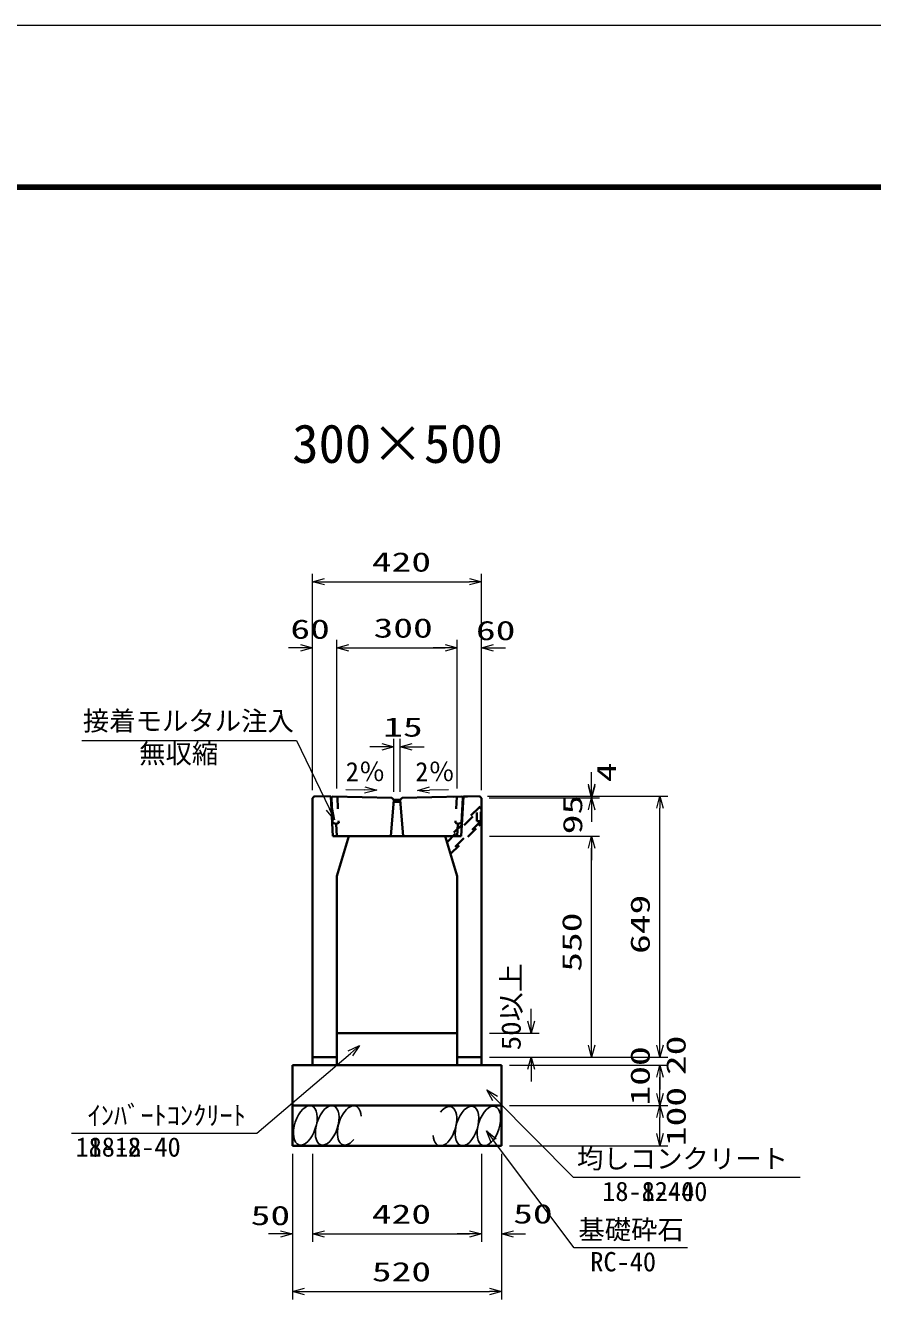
# Model space of a CAD drawing. Units: millimetres on the paper. Extents: x 20 to 1011, y 20 to 614.
# Drawn here: x 260.8 to 366.2, y 455.7 to 614.1 of the extents above; entities that cross this region are included whole.
import ezdxf
from ezdxf.enums import TextEntityAlignment as Align

# ---------------------------------------------------------------- set-up
doc = ezdxf.new("R2010")
doc.units = ezdxf.units.MM
doc.linetypes.add('USER1', pattern=[3, 1.5, -1.5])
for name, color, linetype, lineweight in [('D-STR-DIM（寸法）', 7, 'Continuous', 13), ('D-STR-HTXT(均しCON-旗)', 7, 'Continuous', 13), ('D-STR-HTXT(基礎砕石-旗)', 7, 'Continuous', 13), ('D-STR-HTXT（旗上げ）', 7, 'Continuous', 13), ('D-STR-STRF(グリ)', 7, 'Continuous', 25), ('D-STR（構造物）', 1, 'Continuous', 35), ('D-TTL-LINE（区切線）', 7, 'Continuous', 35), ('D-TTL（外枠）', 2, 'Continuous', 140)]:
    doc.layers.add(name, color=color, linetype=linetype, lineweight=lineweight)
doc.layers.add('D-STR-TXT(文字)', color=7, linetype='Continuous')
doc.styles.add('ＭＳ ゴシック', font='')
doc.styles.get('ＭＳ ゴシック').set_extended_font_data('MS Gothic')

# ---------------------------------------------------------------- blocks, each defined once
blk = doc.blocks.new('_Open30@@SfigorgFlag@@4')
at = {"color": 7, "linetype": 'Continuous', "lineweight": 13}
for p, q in [((-1, 0.2679), (0, 0)), ((0, 0), (-1, -0.2679)), ((0, 0), (-1, 0))]:
    blk.add_line(p, q, dxfattribs=at)

msp = doc.modelspace()

# ---------------------------------------------------------------- linework, layer by layer
at = {"layer": 'D-STR-DIM（寸法）'}
for p, q in [((296.561, 537.743), (296.561, 545.952)), ((296.561, 537.743), (296.561, 545.952)), ((298.061, 544.952), (316.061, 544.952)), ((298.061, 544.952), (316.061, 544.952)), ((317.561, 537.743), (317.561, 545.952)), ((317.561, 537.743), (317.561, 545.952)), ((296.561, 519.04), (296.561, 537.743)), ((296.561, 519.04), (296.561, 537.743)), ((299.561, 519.231), (299.561, 537.743)), ((299.561, 519.231), (299.561, 537.743)), ((299.561, 519.231), (299.561, 537.743)), ((299.561, 519.231), (299.561, 537.743)), ((314.561, 519.231), (314.561, 537.743)), ((314.561, 519.231), (314.561, 537.743)), ((314.561, 519.231), (314.561, 537.743)), ((314.561, 519.231), (314.561, 537.743)), ((317.561, 519.04), (317.561, 537.743)), ((317.561, 519.04), (317.561, 537.743)), ((295.061, 536.743), (293.561, 536.743)), ((295.061, 536.743), (293.561, 536.743)), ((301.061, 536.743), (302.561, 536.743)), ((301.061, 536.743), (313.061, 536.743)), ((301.061, 536.743), (302.561, 536.743)), ((301.061, 536.743), (313.061, 536.743)), ((313.061, 536.743), (311.561, 536.743)), ((313.061, 536.743), (311.561, 536.743)), ((319.061, 536.743), (320.561, 536.743)), ((319.061, 536.743), (320.561, 536.743)), ((305.167, 524.431), (303.667, 524.431)), ((305.167, 524.431), (303.667, 524.431)), ((306.667, 518.837), (306.667, 525.431)), ((306.667, 518.837), (306.667, 525.431)), ((307.458, 518.821), (307.458, 525.431)), ((307.458, 518.821), (307.458, 525.431)), ((308.958, 524.431), (310.458, 524.431)), ((308.958, 524.431), (310.458, 524.431)), ((331.266, 519.785), (331.266, 521.285)), ((331.266, 519.785), (331.266, 521.285)), ((331.266, 519.593), (331.266, 521.093)), ((331.266, 519.593), (331.266, 521.093)), ((300.675, 519.114), (303.036, 519.067)), ((300.675, 519.114), (303.036, 519.067)), ((313.475, 519.096), (311.113, 519.049)), ((313.475, 519.096), (311.113, 519.049)), ((318.311, 518.285), (332.266, 518.285)), ((318.311, 518.285), (332.266, 518.285)), ((318.507, 518.093), (332.266, 518.093)), ((318.507, 518.093), (332.266, 518.093)), ((318.507, 518.093), (332.266, 518.093)), ((318.507, 518.093), (332.266, 518.093)), ((319.311, 518.285), (340.764, 518.285)), ((331.266, 516.593), (331.266, 515.093)), ((331.266, 516.593), (331.266, 515.093)), ((339.764, 487.338), (339.764, 516.785)), ((318.561, 513.338), (332.266, 513.338)), ((318.561, 513.338), (332.266, 513.338)), ((318.561, 513.338), (332.266, 513.338)), ((331.266, 511.838), (331.266, 510.338)), ((331.266, 487.338), (331.266, 511.838)), ((331.266, 511.838), (331.266, 510.338)), ((323.75, 490.338), (323.75, 491.838)), ((323.75, 490.338), (323.75, 491.838)), ((318.561, 488.838), (324.75, 488.838)), ((318.561, 488.838), (324.75, 488.838)), ((339.764, 487.338), (339.764, 488.838)), ((339.764, 487.338), (339.764, 488.838)), ((318.561, 485.838), (340.764, 485.838)), ((318.561, 485.838), (340.764, 485.838)), ((318.561, 485.838), (324.75, 485.838)), ((318.561, 485.838), (340.764, 485.838)), ((318.561, 485.838), (332.266, 485.838)), ((318.561, 485.838), (324.75, 485.838)), ((321.061, 484.838), (340.764, 484.838)), ((321.061, 484.838), (340.764, 484.838)), ((321.061, 484.838), (340.764, 484.838)), ((321.061, 484.838), (340.764, 484.838)), ((323.75, 484.338), (323.75, 482.838)), ((323.75, 484.338), (323.75, 482.838)), ((339.764, 481.338), (339.764, 483.338)), ((339.764, 483.338), (339.764, 481.838)), ((339.764, 481.338), (339.764, 483.338)), ((339.764, 483.338), (339.764, 481.838)), ((321.061, 479.838), (340.764, 479.838)), ((321.061, 479.838), (340.764, 479.838)), ((321.061, 479.838), (340.764, 479.838)), ((321.061, 479.838), (340.764, 479.838)), ((339.764, 476.338), (339.764, 478.338)), ((339.764, 476.338), (339.764, 478.338)), ((294.061, 473.838), (294.061, 462.871)), ((294.061, 473.838), (294.061, 462.871)), ((296.561, 473.838), (296.561, 462.871)), ((296.561, 473.838), (296.561, 462.871)), ((317.561, 473.838), (317.561, 462.871)), ((317.561, 473.838), (317.561, 462.871)), ((320.061, 473.838), (320.061, 462.871)), ((320.061, 473.838), (320.061, 462.871)), ((321.061, 474.838), (340.764, 474.838)), ((321.061, 474.838), (340.764, 474.838)), ((294.061, 472.838), (294.061, 455.714)), ((294.061, 472.838), (294.061, 455.714)), ((296.561, 472.838), (296.561, 462.871)), ((296.561, 472.838), (296.561, 462.871)), ((317.561, 472.838), (317.561, 462.871)), ((317.561, 472.838), (317.561, 462.871)), ((320.061, 472.838), (320.061, 455.714)), ((320.061, 472.838), (320.061, 455.714)), ((292.561, 463.871), (291.061, 463.871)), ((292.561, 463.871), (291.061, 463.871)), ((298.061, 463.871), (316.061, 463.871)), ((298.061, 463.871), (299.561, 463.871)), ((298.061, 463.871), (316.061, 463.871)), ((298.061, 463.871), (299.561, 463.871)), ((316.061, 463.871), (314.561, 463.871)), ((316.061, 463.871), (314.561, 463.871)), ((321.561, 463.871), (323.061, 463.871)), ((321.561, 463.871), (323.061, 463.871)), ((295.561, 456.714), (318.561, 456.714)), ((295.561, 456.714), (318.561, 456.714))]:
    msp.add_line(p, q, dxfattribs=at)
at = {"layer": 'D-STR-HTXT(均しCON-旗)'}
for p, q in [((289.603, 476.408), (301.26, 486.318)), ((289.603, 476.408), (301.26, 486.318)), ((329.001, 470.891), (319.278, 480.707)), ((329.001, 470.891), (319.278, 480.707)), ((266.568, 476.408), (289.603, 476.408)), ((266.568, 476.408), (289.603, 476.408)), ((357.209, 470.891), (329.001, 470.891)), ((357.209, 470.891), (329.001, 470.891))]:
    msp.add_line(p, q, dxfattribs=at)
at = {"layer": 'D-STR-HTXT(基礎砕石-旗)'}
for p, q in [((329.079, 462.141), (319.075, 475.467)), ((329.079, 462.141), (319.075, 475.467)), ((343.183, 462.141), (329.079, 462.141)), ((343.183, 462.141), (329.079, 462.141))]:
    msp.add_line(p, q, dxfattribs=at)
at = {"layer": 'D-STR-HTXT（旗上げ）'}
for p, q in [((267.837, 525.227), (294.558, 525.227)), ((294.558, 525.227), (298.652, 516.717))]:
    msp.add_line(p, q, dxfattribs=at)
at = {"layer": 'D-STR-STRF(グリ)'}
for centre, major_axis in [((295.656, 477.362), (0.79, 2.421)), ((295.656, 477.362), (0.79, 2.421)), ((298.377, 477.362), (0.79, 2.421)), ((298.377, 477.362), (0.79, 2.421)), ((318.486, 477.302), (-0.771, -2.427)), ((318.486, 477.302), (-0.771, -2.427)), ((315.765, 477.281), (-0.771, -2.427)), ((315.765, 477.281), (-0.771, -2.427))]:
    msp.add_ellipse(centre, major_axis=major_axis, ratio=0.5139, dxfattribs=at)
for centre, major_axis in [((301.118, 477.362), (0.79, 2.421)), ((301.118, 477.362), (0.79, 2.421)), ((313.025, 477.259), (-0.771, -2.427)), ((313.025, 477.259), (-0.771, -2.427))]:
    msp.add_ellipse(centre, major_axis=major_axis, ratio=0.5139, start_param=5.3575563, end_param=10.3750652, dxfattribs=at)
at = {"layer": 'D-STR（構造物）'}
for p, q in [((296.561, 518.04), (296.811, 518.285)), ((296.561, 518.04), (296.811, 518.285)), ((296.561, 495.838), (296.561, 518.04)), ((296.561, 485.838), (296.561, 518.04)), ((296.811, 518.285), (298.811, 518.245)), ((296.811, 518.285), (298.811, 518.245)), ((298.811, 518.245), (299.061, 513.338)), ((298.811, 518.245), (299.061, 513.338)), ((299.054, 514.959), (298.894, 518.083)), ((299.054, 514.959), (298.894, 518.083)), ((299.047, 518.241), (306.436, 518.093)), ((299.047, 518.241), (306.436, 518.093)), ((306.436, 518.093), (306.666, 517.838)), ((306.436, 518.093), (306.666, 517.838)), ((307.456, 517.838), (307.686, 518.093)), ((307.456, 517.838), (307.686, 518.093)), ((307.686, 518.093), (315.075, 518.241)), ((307.686, 518.093), (315.075, 518.241)), ((314.061, 518.22), (315.811, 518.256)), ((314.061, 518.22), (315.811, 518.256)), ((315.311, 518.245), (315.061, 513.338)), ((315.311, 518.245), (315.061, 513.338)), ((315.228, 518.083), (315.074, 514.961)), ((315.228, 518.083), (315.145, 516.46)), ((317.311, 518.285), (315.311, 518.245)), ((317.311, 518.285), (315.311, 518.245)), ((317.561, 518.04), (317.311, 518.285)), ((317.561, 518.04), (317.311, 518.285)), ((317.561, 495.838), (317.561, 518.04)), ((317.561, 485.838), (317.561, 518.04)), ((306.666, 517.838), (306.311, 513.338)), ((306.666, 517.838), (306.311, 513.338)), ((306.733, 517.588), (306.666, 517.838)), ((306.666, 517.838), (307.456, 517.838)), ((306.733, 517.588), (306.666, 517.838)), ((306.666, 517.838), (307.456, 517.838)), ((307.389, 517.588), (306.733, 517.588)), ((307.389, 517.588), (306.733, 517.588)), ((307.456, 517.838), (307.389, 517.588)), ((307.456, 517.838), (307.389, 517.588)), ((307.811, 513.338), (307.456, 517.838)), ((307.811, 513.338), (307.456, 517.838)), ((299.506, 514.838), (299.054, 514.959)), ((299.586, 513.338), (299.51, 514.838)), ((314.613, 514.838), (314.536, 513.338)), ((314.617, 514.838), (315.074, 514.961)), ((299.061, 513.338), (301.061, 513.338)), ((301.061, 513.338), (299.561, 508.338)), ((301.061, 513.338), (299.561, 508.338)), ((314.536, 513.338), (299.586, 513.338)), ((313.061, 513.338), (314.561, 508.338)), ((313.061, 513.338), (314.561, 508.338)), ((315.061, 513.338), (313.061, 513.338)), ((299.561, 508.338), (299.561, 485.838)), ((299.561, 508.338), (299.561, 485.838)), ((314.561, 508.338), (314.561, 485.838)), ((314.561, 498.338), (314.561, 485.838)), ((299.561, 488.838), (314.561, 488.838)), ((299.561, 488.838), (314.561, 488.838)), ((294.061, 484.838), (320.061, 484.838)), ((294.061, 484.838), (294.061, 474.838)), ((294.061, 484.838), (320.061, 484.838)), ((294.061, 484.838), (294.061, 474.838)), ((299.561, 485.838), (296.561, 485.838)), ((296.561, 485.838), (296.561, 484.838)), ((299.561, 485.838), (296.561, 485.838)), ((296.561, 485.838), (296.561, 484.838)), ((299.561, 485.838), (299.561, 484.838)), ((299.561, 485.838), (299.561, 484.838)), ((314.561, 485.838), (317.561, 485.838)), ((314.561, 485.838), (314.561, 484.838)), ((314.561, 485.838), (317.561, 485.838)), ((314.561, 485.838), (314.561, 484.838)), ((317.561, 485.838), (317.561, 484.838)), ((317.561, 485.838), (317.561, 484.838)), ((320.061, 484.838), (320.061, 474.838)), ((320.061, 484.838), (320.061, 474.838)), ((294.061, 479.838), (320.061, 479.838)), ((294.061, 479.838), (320.061, 479.838)), ((294.061, 474.838), (320.061, 474.838)), ((294.061, 474.838), (320.061, 474.838))]:
    msp.add_line(p, q, dxfattribs=at)
at = {"layer": 'D-STR（構造物）', "linetype": 'USER1'}
for p, q in [((299.638, 518.229), (299.728, 516.46)), ((299.638, 518.229), (299.805, 514.96)), ((314.484, 518.229), (314.322, 514.96)), ((314.484, 518.229), (314.394, 516.46)), ((317.311, 516.946), (313.209, 512.844)), ((317.311, 516.946), (313.209, 512.844)), ((313.29, 512.575), (317.486, 516.771)), ((313.29, 512.575), (317.486, 516.771)), ((317.486, 516.771), (317.238, 517.019)), ((317.486, 516.771), (317.238, 517.019)), ((317.486, 514.841), (317.486, 516.771)), ((317.486, 514.841), (317.486, 516.771)), ((299.805, 514.96), (299.51, 514.838)), ((317.486, 515.186), (313.656, 511.355)), ((317.486, 515.186), (313.656, 511.355)), ((313.73, 511.11), (317.486, 514.866)), ((313.73, 511.11), (317.486, 514.866)), ((314.322, 514.96), (314.617, 514.838)), ((316.986, 515.186), (316.986, 516.271)), ((316.986, 515.186), (316.986, 516.271)), ((316.986, 515.186), (317.486, 515.186)), ((316.986, 515.186), (317.486, 515.186)), ((317.238, 514.594), (317.486, 514.841)), ((317.238, 514.594), (317.486, 514.841))]:
    msp.add_line(p, q, dxfattribs=at)
at = {"layer": 'D-STR（構造物）'}
for centre, start, end in [((299.044, 518.091), 88.85201, 182.91704), ((299.044, 518.091), 88.85201, 182.91704), ((315.078, 518.091), 357.08295, 91.14798), ((315.078, 518.091), 357.08295, 91.14798)]:
    msp.add_arc(centre, 0.15, start, end, dxfattribs=at)
at = {"layer": 'D-TTL-LINE（区切線）', "lineweight": 18}
msp.add_line((861.1, 614.11), (20.1, 614.11), dxfattribs=at)
at = {"layer": 'D-TTL（外枠）'}
msp.add_line((841, 594.01), (40.2, 594.01), dxfattribs=at)

# ---------------------------------------------------------------- block references
at = {"layer": 'D-STR-DIM（寸法）', "xscale": 1.5, "yscale": 1.5}
for p, rotation in [((296.561, 544.952), 180), ((296.561, 544.952), 180), ((299.561, 536.743), 180), ((299.561, 536.743), 180), ((299.561, 536.743), 180), ((299.561, 536.743), 180), ((317.561, 536.743), 180), ((317.561, 536.743), 180), ((307.458, 524.431), 180), ((307.458, 524.431), 180), ((331.266, 518.285), 270), ((331.266, 518.285), 270), ((331.266, 518.093), 270), ((331.266, 518.093), 270), ((304.536, 519.037), 358.85424), ((304.536, 519.037), 358.85424), ((309.613, 519.019), 181.14576), ((309.613, 519.019), 181.14576), ((331.266, 518.093), 90), ((331.266, 518.093), 90), ((339.764, 518.285), 90), ((331.266, 513.338), 90), ((331.266, 513.338), 90), ((331.266, 513.338), 90), ((323.75, 488.838), 270), ((323.75, 488.838), 270), ((331.266, 485.838), 270), ((339.764, 485.838), 270), ((339.764, 485.838), 270), ((339.764, 485.838), 270), ((323.75, 485.838), 90), ((323.75, 485.838), 90), ((339.764, 484.838), 90), ((339.764, 484.838), 90), ((339.764, 484.838), 90), ((339.764, 484.838), 90), ((339.764, 479.838), 270), ((339.764, 479.838), 270), ((339.764, 479.838), 90), ((339.764, 479.838), 90), ((339.764, 474.838), 270), ((339.764, 474.838), 270), ((296.561, 463.871), 180), ((296.561, 463.871), 180), ((296.561, 463.871), 180), ((296.561, 463.871), 180), ((320.061, 463.871), 180), ((320.061, 463.871), 180), ((294.061, 456.714), 180), ((294.061, 456.714), 180)]:
    msp.add_blockref('_Open30@@SfigorgFlag@@4', p, dxfattribs=dict(at, rotation=rotation))
for p in [(317.561, 544.952), (317.561, 544.952), (296.561, 536.743), (296.561, 536.743), (314.561, 536.743), (314.561, 536.743), (314.561, 536.743), (314.561, 536.743), (306.667, 524.431), (306.667, 524.431), (294.061, 463.871), (294.061, 463.871), (317.561, 463.871), (317.561, 463.871), (317.561, 463.871), (317.561, 463.871), (320.061, 456.714), (320.061, 456.714)]:
    msp.add_blockref('_Open30@@SfigorgFlag@@4', p, dxfattribs=at)
at = {"layer": 'D-STR-HTXT(均しCON-旗)', "xscale": 1.5, "yscale": 1.5}
for p, rotation in [((302.402, 487.29), 40.37163), ((302.402, 487.29), 40.37163), ((318.223, 481.773), 134.72505), ((318.223, 481.773), 134.72505)]:
    msp.add_blockref('_Open30@@SfigorgFlag@@4', p, dxfattribs=dict(at, rotation=rotation))
at = {"layer": 'D-STR-HTXT(基礎砕石-旗)', "xscale": 1.5, "yscale": 1.5, "rotation": 126.89552}
msp.add_blockref('_Open30@@SfigorgFlag@@4', (318.175, 476.667), dxfattribs=at)
msp.add_blockref('_Open30@@SfigorgFlag@@4', (318.175, 476.667), dxfattribs=at)
at = {"layer": 'D-STR-HTXT（旗上げ）', "xscale": 1.5, "yscale": 1.5, "rotation": 295.69073}
msp.add_blockref('_Open30@@SfigorgFlag@@4', (299.302, 515.366), dxfattribs=at)

# ---------------------------------------------------------------- texts
at = {"layer": 'D-STR-DIM（寸法）', "style": 'ＭＳ ゴシック', "width": 1.5}
for s, p in [('420', (303.936, 545.489)), ('420', (303.936, 545.489)), ('60', (293.797, 537.137)), ('60', (293.797, 537.137)), ('300', (304.144, 537.281)), ('300', (304.144, 537.281)), ('60', (316.881, 536.966)), ('60', (316.881, 536.966)), ('15', (305.35, 524.968)), ('15', (305.35, 524.968)), ('50', (288.863, 464.238)), ('50', (288.863, 464.238)), ('420', (303.936, 464.409)), ('420', (303.936, 464.409)), ('50', (321.513, 464.446)), ('50', (321.513, 464.446)), ('520', (303.936, 457.251)), ('520', (303.936, 457.251))]:
    msp.add_text(s, height=2.405, dxfattribs=at).set_placement(p, align=Align.BOTTOM_LEFT)
at = {"layer": 'D-STR-DIM（寸法）', "style": 'ＭＳ ゴシック'}
for rotation, p in [(0.01, (300.682, 519.413)), (0.01, (300.682, 519.413)), (359.99, (309.331, 519.409)), (359.99, (309.331, 519.409))]:
    msp.add_text('2％', height=2.405, rotation=rotation, dxfattribs=at).set_placement(p, align=Align.BOTTOM_LEFT)
for s, width, p in [('4', 1.5, (335.03, 520.034)), ('4', 1.5, (335.03, 520.034)), ('95', 1.5, (330.822, 513.558)), ('95', 1.5, (330.822, 513.558)), ('649', 1.5, (339.226, 498.682)), ('550', 1.5, (330.728, 496.463)), ('50以上', 1.1, (323.168, 486.702)), ('50以上', 1.1, (323.168, 486.702)), ('20', 1.5, (343.678, 483.62)), ('20', 1.5, (343.678, 483.62)), ('100', 1.5, (339.226, 479.838)), ('100', 1.5, (339.226, 479.838)), ('100', 1.5, (343.699, 474.783)), ('100', 1.5, (343.699, 474.783))]:
    msp.add_text(s, height=2.405, rotation=90, dxfattribs=dict(at, width=width)).set_placement(p, align=Align.BOTTOM_LEFT)
at = {"layer": 'D-STR-HTXT(均しCON-旗)', "style": 'ＭＳ ゴシック'}
for s, p in [('ｲﾝﾊﾞｰﾄｺﾝｸﾘｰﾄ', (268.578, 476.692)), ('ｲﾝﾊﾞｰﾄｺﾝｸﾘｰﾄ', (268.578, 476.692)), ('18-12-40', (267.069, 472.758)), ('18-8-40', (268.694, 472.758)), ('均しコンクリート', (329.449, 471.302)), ('均しコンクリート', (329.449, 471.302)), ('18-12-40', (332.582, 467.241)), ('18-8-40', (332.582, 467.241))]:
    msp.add_text(s, height=2.405, dxfattribs=at).set_placement(p, align=Align.BOTTOM_LEFT)
at = {"layer": 'D-STR-HTXT(基礎砕石-旗)', "style": 'ＭＳ ゴシック'}
for s, p in [('基礎砕石', (329.614, 462.478)), ('基礎砕石', (329.614, 462.478)), ('RC-40', (331.102, 458.491)), ('RC-40', (331.102, 458.491))]:
    msp.add_text(s, height=2.405, dxfattribs=at).set_placement(p, align=Align.BOTTOM_LEFT)
at = {"layer": 'D-STR-HTXT（旗上げ）', "style": 'ＭＳ ゴシック'}
for s, p in [('接着モルタル注入', (267.983, 525.731)), ('無収縮', (274.987, 521.653))]:
    msp.add_text(s, height=2.405, dxfattribs=at).set_placement(p, align=Align.BOTTOM_LEFT)
at = {"layer": 'D-STR-TXT(文字)', "style": 'ＭＳ ゴシック'}
msp.add_text('300×500', height=4.811, dxfattribs=at).set_placement((294.032, 558.282), align=Align.BOTTOM_LEFT)

doc.saveas('drawing.dxf')
